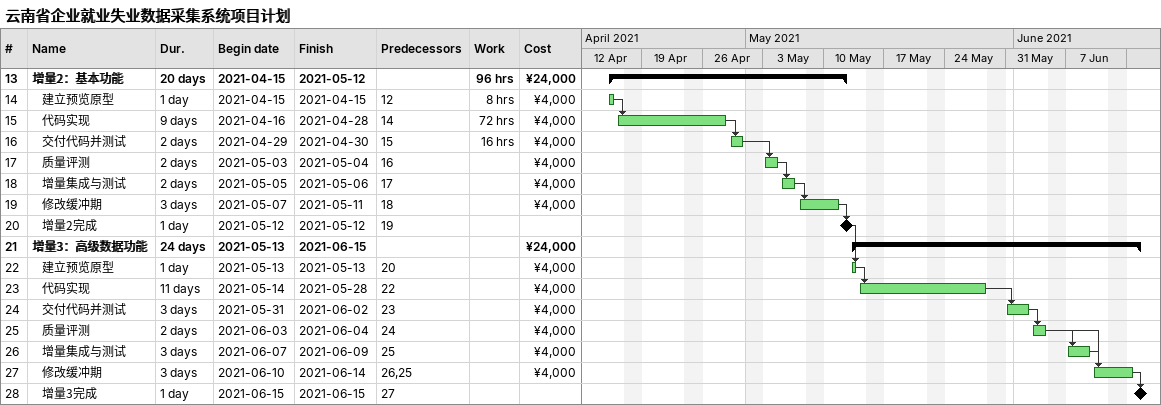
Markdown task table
云南省企业就业失业数据采集系统项目计划

| ID | Level | Task | Duration | Start | Finish | Predecessors | Work (h) | Cost (¥) |
|---|---|---|---|---|---|---|---|---|
| 13 | 1 | **增量2：基本功能** | 20d | 2021-04-15 | 2021-05-12 |  | 96 | 24000 |
| 14 | 2 | 建立预览原型 | 1d | 2021-04-15 | 2021-04-15 | 12 | 8 | 4000 |
| 15 | 2 | 代码实现 | 9d | 2021-04-16 | 2021-04-28 | 14 | 72 | 4000 |
| 16 | 2 | 交付代码并测试 | 2d | 2021-04-29 | 2021-04-30 | 15 | 16 | 4000 |
| 17 | 2 | 质量评测 | 2d | 2021-05-03 | 2021-05-04 | 16 |  | 4000 |
| 18 | 2 | 增量集成与测试 | 2d | 2021-05-05 | 2021-05-06 | 17 |  | 4000 |
| 19 | 2 | 修改缓冲期 | 3d | 2021-05-07 | 2021-05-11 | 18 |  | 4000 |
| 20 | 2 | 增量2完成 | 1d | 2021-05-12 | 2021-05-12 | 19 |  |  |
| 21 | 1 | **增量3：高级数据功能** | 24d | 2021-05-13 | 2021-06-15 |  |  | 24000 |
| 22 | 2 | 建立预览原型 | 1d | 2021-05-13 | 2021-05-13 | 20 |  | 4000 |
| 23 | 2 | 代码实现 | 11d | 2021-05-14 | 2021-05-28 | 22 |  | 4000 |
| 24 | 2 | 交付代码并测试 | 3d | 2021-05-31 | 2021-06-02 | 23 |  | 4000 |
| 25 | 2 | 质量评测 | 2d | 2021-06-03 | 2021-06-04 | 24 |  | 4000 |
| 26 | 2 | 增量集成与测试 | 3d | 2021-06-07 | 2021-06-09 | 25 |  | 4000 |
| 27 | 2 | 修改缓冲期 | 3d | 2021-06-10 | 2021-06-14 | 26, 25 |  | 4000 |
| 28 | 2 | 增量3完成 | 1d | 2021-06-15 | 2021-06-15 | 27 |  |  |
